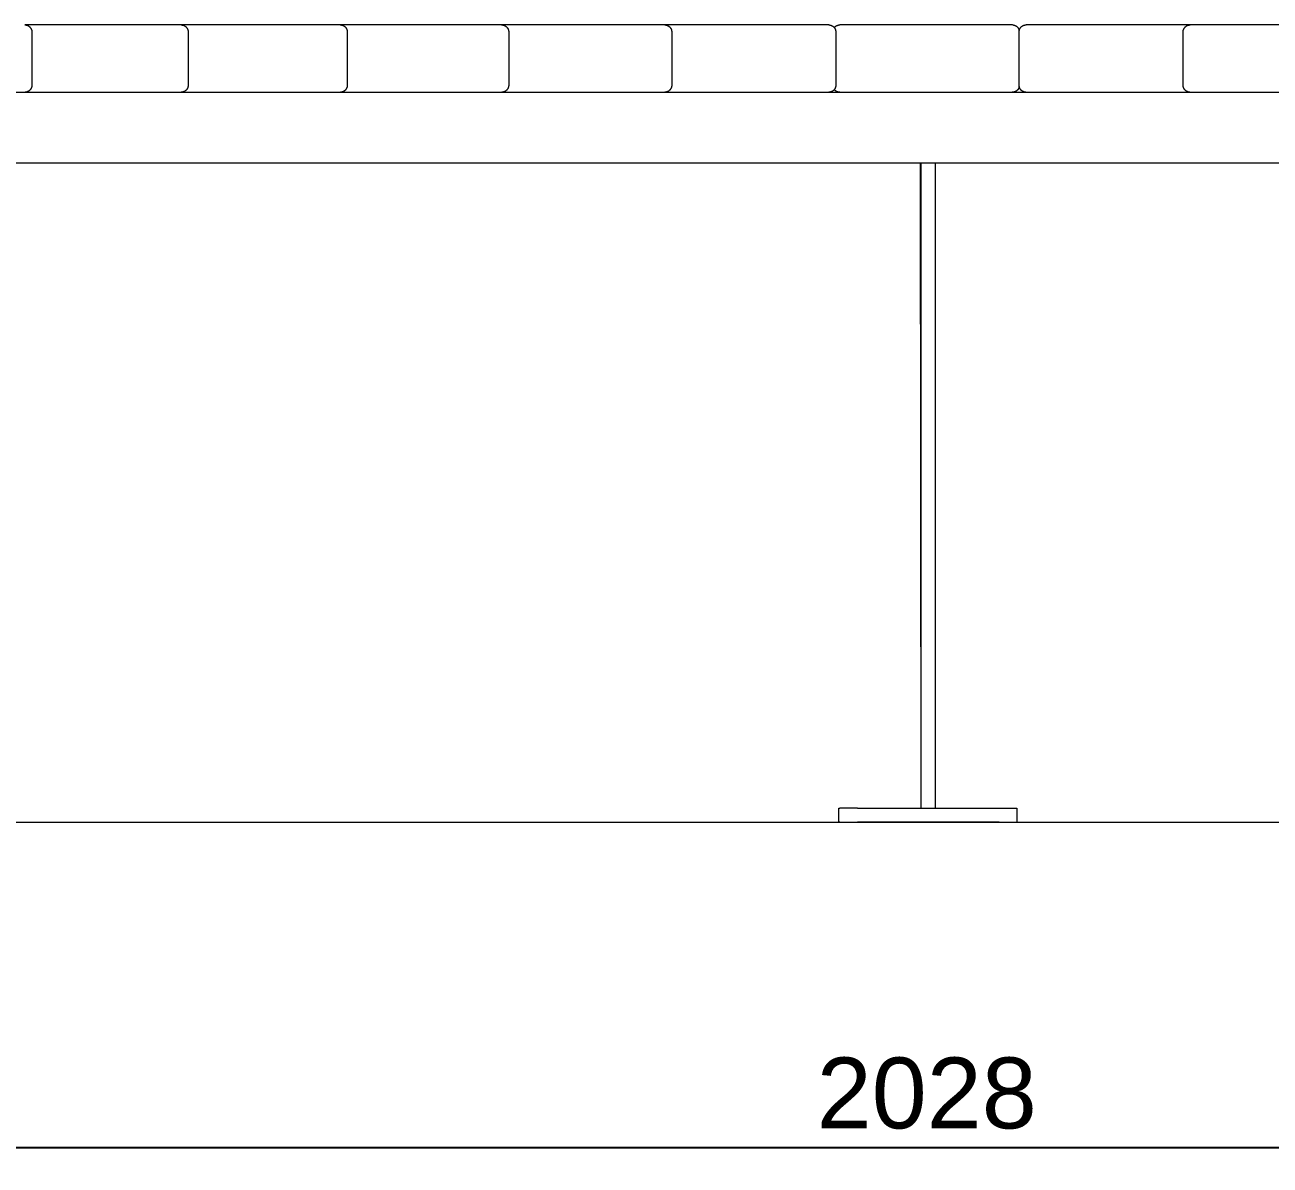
# Model space of a CAD drawing. Header units: millimetres. Extents: x -427 to 4679, y -324 to 2971.
# Drawn here: x 288 to 991, y 2327 to 2971 of the extents above; entities that cross this region are included whole.
import ezdxf

# ---------------------------------------------------------------- set-up
doc = ezdxf.new("R2010")
doc.units = ezdxf.units.MM
doc.layers.add('ZANO_R', color=7, linetype='Continuous', lineweight=0)
doc.layers.add('ZANO_W', color=1, linetype='Continuous', lineweight=0)
doc.styles.add('Arial', font='arial.ttf')
doc.styles.get("Standard").update_dxf_attribs({"font": 'ARIALUNI.TTF'})
doc.dimstyles.new('pl i ang', dxfattribs={"dimtxt": 50, "dimasz": 50, "dimexe": 1.25, "dimexo": 0.625, "dimgap": 10, "dimtad": 1, "dimtoh": 1, "dimtxsty": 'Standard', "dimcen": 2.5, "dimclrd": 1, "dimclre": 1, "dimclrt": 1, "dimadec": 0, "dimazin": 0, "dimtfac": 1, "dimtmove": 0, "dimatfit": 3, "dimfxl": 1, "dimarcsym": 1})

# ---------------------------------------------------------------- blocks, each defined once
blk = doc.blocks.new('*D485')
at = {"layer": 'ZANO_W', "color": 1, "lineweight": -2}
for p, q in [((-216.66, 2510.74), (-216.66, 2327.24)), ((1811.27, 2510.74), (1811.27, 2327.24)), ((-176.66, 2337.24), (1771.27, 2337.24))]:
    blk.add_line(p, q, dxfattribs=at)
at = {"layer": 'ZANO_W', "color": 1}
for points in [[(-176.66, 2343.9), (-176.66, 2330.57), (-216.66, 2337.24)], [(1771.27, 2330.57), (1771.27, 2343.9), (1811.27, 2337.24)]]:
    blk.add_solid(points, dxfattribs=at)
at = {"layer": 'ZANO_W', "color": 1, "insert": (797.31, 2367.66), "char_height": 40, "attachment_point": 5, "style": 'Arial'}
blk.add_mtext('2028', dxfattribs=at)

msp = doc.modelspace()

# ---------------------------------------------------------------- linework, layer by layer
at = {"layer": 'ZANO_R'}
for p, q in [((288.16, 2970.74), (288.29, 2970.74)), ((305.74, 2970.74), (288.26, 2970.74)), ((288.29, 2970.74), (288.43, 2970.73)), ((288.43, 2970.73), (288.57, 2970.72)), ((288.57, 2970.72), (288.7, 2970.7)), ((288.7, 2970.7), (288.84, 2970.68)), ((288.84, 2970.68), (288.97, 2970.66)), ((288.97, 2970.66), (289.1, 2970.63)), ((289.1, 2970.63), (289.24, 2970.59)), ((289.24, 2970.59), (289.37, 2970.55)), ((289.37, 2970.55), (289.5, 2970.51)), ((289.5, 2970.51), (289.62, 2970.46)), ((289.62, 2970.46), (289.75, 2970.41)), ((289.75, 2970.41), (289.87, 2970.35)), ((289.87, 2970.35), (290, 2970.29)), ((290, 2970.29), (290.12, 2970.23)), ((290.12, 2970.23), (290.23, 2970.16)), ((290.23, 2970.16), (290.35, 2970.09)), ((290.35, 2970.09), (290.46, 2970.01)), ((290.46, 2970.01), (290.57, 2969.93)), ((290.57, 2969.93), (290.68, 2969.84)), ((290.68, 2969.84), (290.78, 2969.76)), ((290.78, 2969.76), (290.89, 2969.66)), ((290.89, 2969.66), (290.98, 2969.57)), ((290.98, 2969.57), (291.08, 2969.47)), ((291.08, 2969.47), (291.17, 2969.37)), ((291.17, 2969.37), (291.26, 2969.27)), ((291.26, 2969.27), (291.34, 2969.16)), ((291.34, 2969.16), (291.42, 2969.05)), ((291.42, 2969.05), (291.5, 2968.93)), ((291.5, 2968.93), (291.57, 2968.82)), ((291.57, 2968.82), (291.64, 2968.7)), ((291.64, 2968.7), (291.71, 2968.58)), ((291.71, 2968.58), (291.77, 2968.46)), ((291.77, 2968.46), (291.82, 2968.33)), ((291.82, 2968.33), (291.88, 2968.21)), ((291.88, 2968.21), (291.93, 2968.08)), ((291.93, 2968.08), (291.97, 2967.95)), ((291.97, 2967.95), (292.01, 2967.82)), ((292.01, 2967.82), (292.04, 2967.69)), ((292.04, 2967.69), (292.07, 2967.55)), ((292.07, 2967.55), (292.1, 2967.42)), ((292.1, 2967.42), (292.12, 2967.29)), ((292.12, 2967.29), (292.14, 2967.15)), ((292.14, 2967.15), (292.15, 2967.01)), ((292.15, 2967.01), (292.15, 2966.88)), ((292.15, 2966.88), (292.16, 2966.74)), ((292.16, 2966.74), (292.16, 2936.74)), ((376.38, 2970.74), (305.74, 2970.74)), ((394.31, 2970.74), (376.38, 2970.74)), ((376.38, 2970.74), (376.51, 2970.74)), ((376.51, 2970.74), (376.65, 2970.73)), ((376.65, 2970.73), (376.79, 2970.72)), ((376.79, 2970.72), (376.92, 2970.7)), ((376.92, 2970.7), (377.06, 2970.68)), ((377.06, 2970.68), (377.19, 2970.66)), ((377.19, 2970.66), (377.32, 2970.63)), ((377.32, 2970.63), (377.46, 2970.59)), ((377.46, 2970.59), (377.59, 2970.55)), ((377.59, 2970.55), (377.72, 2970.51)), ((377.72, 2970.51), (377.84, 2970.46)), ((377.84, 2970.46), (377.97, 2970.41)), ((377.97, 2970.41), (378.09, 2970.35)), ((378.09, 2970.35), (378.22, 2970.29)), ((378.22, 2970.29), (378.34, 2970.23)), ((378.34, 2970.23), (378.45, 2970.16)), ((378.45, 2970.16), (378.57, 2970.09)), ((378.57, 2970.09), (378.68, 2970.01)), ((378.68, 2970.01), (378.79, 2969.93)), ((378.79, 2969.93), (378.9, 2969.84)), ((378.9, 2969.84), (379.01, 2969.76)), ((379.01, 2969.76), (379.11, 2969.66)), ((379.11, 2969.66), (379.2, 2969.57)), ((379.2, 2969.57), (379.3, 2969.47)), ((379.3, 2969.47), (379.39, 2969.37)), ((379.39, 2969.37), (379.48, 2969.27)), ((379.48, 2969.27), (379.56, 2969.16)), ((379.56, 2969.16), (379.64, 2969.05)), ((379.64, 2969.05), (379.72, 2968.93)), ((379.72, 2968.93), (379.79, 2968.82)), ((379.79, 2968.82), (379.86, 2968.7)), ((379.86, 2968.7), (379.93, 2968.58)), ((379.93, 2968.58), (379.99, 2968.46)), ((379.99, 2968.46), (380.05, 2968.33)), ((380.05, 2968.33), (380.1, 2968.21)), ((380.1, 2968.21), (380.15, 2968.08)), ((380.15, 2968.08), (380.19, 2967.95)), ((380.19, 2967.95), (380.23, 2967.82)), ((380.23, 2967.82), (380.26, 2967.69)), ((380.26, 2967.69), (380.29, 2967.55)), ((380.29, 2967.55), (380.32, 2967.42)), ((380.32, 2967.42), (380.34, 2967.29)), ((380.34, 2967.29), (380.36, 2967.15)), ((380.36, 2967.15), (380.37, 2967.01)), ((380.37, 2967.01), (380.37, 2966.88)), ((380.37, 2966.88), (380.38, 2966.74)), ((380.38, 2966.74), (380.38, 2936.74)), ((466.22, 2970.74), (394.31, 2970.74)), ((484.43, 2970.74), (466.22, 2970.74)), ((466.22, 2970.74), (466.35, 2970.74)), ((466.35, 2970.74), (466.49, 2970.73)), ((466.49, 2970.73), (466.63, 2970.72)), ((466.63, 2970.72), (466.76, 2970.7)), ((466.76, 2970.7), (466.9, 2970.68)), ((466.9, 2970.68), (467.03, 2970.66)), ((467.03, 2970.66), (467.16, 2970.63)), ((467.16, 2970.63), (467.3, 2970.59)), ((467.3, 2970.59), (467.43, 2970.55)), ((467.43, 2970.55), (467.56, 2970.51)), ((467.56, 2970.51), (467.68, 2970.46)), ((467.68, 2970.46), (467.81, 2970.41)), ((467.81, 2970.41), (467.93, 2970.35)), ((467.93, 2970.35), (468.06, 2970.29)), ((468.06, 2970.29), (468.18, 2970.23)), ((468.18, 2970.23), (468.3, 2970.16)), ((468.3, 2970.16), (468.41, 2970.09)), ((468.41, 2970.09), (468.52, 2970.01)), ((468.52, 2970.01), (468.63, 2969.93)), ((468.63, 2969.93), (468.74, 2969.84)), ((468.74, 2969.84), (468.85, 2969.76)), ((468.85, 2969.76), (468.95, 2969.66)), ((468.95, 2969.66), (469.05, 2969.57)), ((469.05, 2969.57), (469.14, 2969.47)), ((469.14, 2969.47), (469.23, 2969.37)), ((469.23, 2969.37), (469.32, 2969.27)), ((469.32, 2969.27), (469.4, 2969.16)), ((469.4, 2969.16), (469.48, 2969.05)), ((469.48, 2969.05), (469.56, 2968.93)), ((469.56, 2968.93), (469.63, 2968.82)), ((469.63, 2968.82), (469.7, 2968.7)), ((469.7, 2968.7), (469.77, 2968.58)), ((469.77, 2968.58), (469.83, 2968.46)), ((469.83, 2968.46), (469.89, 2968.33)), ((469.89, 2968.33), (469.94, 2968.21)), ((469.94, 2968.21), (469.99, 2968.08)), ((469.99, 2968.08), (470.03, 2967.95)), ((470.03, 2967.95), (470.07, 2967.82)), ((470.07, 2967.82), (470.1, 2967.69)), ((470.1, 2967.69), (470.13, 2967.55)), ((470.13, 2967.55), (470.16, 2967.42)), ((470.16, 2967.42), (470.18, 2967.29)), ((470.18, 2967.29), (470.2, 2967.15)), ((470.2, 2967.15), (470.21, 2967.01)), ((470.21, 2967.01), (470.21, 2966.88)), ((470.21, 2966.88), (470.22, 2966.74)), ((470.22, 2966.74), (470.22, 2936.74)), ((557.33, 2970.74), (484.43, 2970.74)), ((575.75, 2970.74), (557.33, 2970.74)), ((557.33, 2970.74), (557.47, 2970.74)), ((557.47, 2970.74), (557.6, 2970.73)), ((557.6, 2970.73), (557.74, 2970.72)), ((557.74, 2970.72), (557.88, 2970.7)), ((557.88, 2970.7), (558.01, 2970.68)), ((558.01, 2970.68), (558.15, 2970.66)), ((558.15, 2970.66), (558.28, 2970.63)), ((558.28, 2970.63), (558.41, 2970.59)), ((558.41, 2970.59), (558.54, 2970.55)), ((558.54, 2970.55), (558.67, 2970.51)), ((558.67, 2970.51), (558.8, 2970.46)), ((558.8, 2970.46), (558.93, 2970.41)), ((558.93, 2970.41), (559.05, 2970.35)), ((559.05, 2970.35), (559.17, 2970.29)), ((559.17, 2970.29), (559.29, 2970.23)), ((559.29, 2970.23), (559.41, 2970.16)), ((559.41, 2970.16), (559.53, 2970.09)), ((559.53, 2970.09), (559.64, 2970.01)), ((559.64, 2970.01), (559.75, 2969.93)), ((559.75, 2969.93), (559.86, 2969.84)), ((559.86, 2969.84), (559.96, 2969.76)), ((559.96, 2969.76), (560.06, 2969.66)), ((560.06, 2969.66), (560.16, 2969.57)), ((560.16, 2969.57), (560.26, 2969.47)), ((560.26, 2969.47), (560.35, 2969.37)), ((560.35, 2969.37), (560.43, 2969.27)), ((560.43, 2969.27), (560.52, 2969.16)), ((560.52, 2969.16), (560.6, 2969.05)), ((560.6, 2969.05), (560.68, 2968.93)), ((560.68, 2968.93), (560.75, 2968.82)), ((560.75, 2968.82), (560.82, 2968.7)), ((560.82, 2968.7), (560.88, 2968.58)), ((560.88, 2968.58), (560.94, 2968.46)), ((560.94, 2968.46), (561, 2968.33)), ((561, 2968.33), (561.05, 2968.21)), ((561.05, 2968.21), (561.1, 2968.08)), ((561.1, 2968.08), (561.14, 2967.95)), ((561.14, 2967.95), (561.18, 2967.82)), ((561.18, 2967.82), (561.22, 2967.69)), ((561.22, 2967.69), (561.25, 2967.55)), ((561.25, 2967.55), (561.27, 2967.42)), ((561.27, 2967.42), (561.29, 2967.29)), ((561.29, 2967.29), (561.31, 2967.15)), ((561.31, 2967.15), (561.32, 2967.01)), ((561.32, 2967.01), (561.33, 2966.88)), ((561.33, 2966.88), (561.33, 2966.74)), ((561.33, 2966.74), (561.33, 2936.74)), ((649.37, 2970.74), (575.75, 2970.74)), ((667.93, 2970.74), (649.37, 2970.74)), ((649.37, 2970.74), (649.51, 2970.74)), ((649.51, 2970.74), (649.65, 2970.73)), ((649.65, 2970.73), (649.78, 2970.72)), ((649.78, 2970.72), (649.92, 2970.7)), ((649.92, 2970.7), (650.05, 2970.68)), ((650.05, 2970.68), (650.19, 2970.66)), ((650.19, 2970.66), (650.32, 2970.63)), ((650.32, 2970.63), (650.45, 2970.59)), ((650.45, 2970.59), (650.58, 2970.55)), ((650.58, 2970.55), (650.71, 2970.51)), ((650.71, 2970.51), (650.84, 2970.46)), ((650.84, 2970.46), (650.97, 2970.41)), ((650.97, 2970.41), (651.09, 2970.35)), ((651.09, 2970.35), (651.21, 2970.29)), ((651.21, 2970.29), (651.33, 2970.23)), ((651.33, 2970.23), (651.45, 2970.16)), ((651.45, 2970.16), (651.57, 2970.09)), ((651.57, 2970.09), (651.68, 2970.01)), ((651.68, 2970.01), (651.79, 2969.93)), ((651.79, 2969.93), (651.9, 2969.84)), ((651.9, 2969.84), (652, 2969.76)), ((652, 2969.76), (652.1, 2969.66)), ((652.1, 2969.66), (652.2, 2969.57)), ((652.2, 2969.57), (652.3, 2969.47)), ((652.3, 2969.47), (652.39, 2969.37)), ((652.39, 2969.37), (652.48, 2969.27)), ((652.48, 2969.27), (652.56, 2969.16)), ((652.56, 2969.16), (652.64, 2969.05)), ((652.64, 2969.05), (652.72, 2968.93)), ((652.72, 2968.93), (652.79, 2968.82)), ((652.79, 2968.82), (652.86, 2968.7)), ((652.86, 2968.7), (652.92, 2968.58)), ((652.92, 2968.58), (652.98, 2968.46)), ((652.98, 2968.46), (653.04, 2968.33)), ((653.04, 2968.33), (653.09, 2968.21)), ((653.09, 2968.21), (653.14, 2968.08)), ((653.14, 2968.08), (653.19, 2967.95)), ((653.19, 2967.95), (653.22, 2967.82)), ((653.22, 2967.82), (653.26, 2967.69)), ((653.26, 2967.69), (653.29, 2967.55)), ((653.29, 2967.55), (653.31, 2967.42)), ((653.31, 2967.42), (653.34, 2967.29)), ((653.34, 2967.29), (653.35, 2967.15)), ((653.35, 2967.15), (653.36, 2967.01)), ((653.36, 2967.01), (653.37, 2966.88)), ((653.37, 2966.88), (653.37, 2966.74)), ((653.37, 2966.74), (653.37, 2936.74)), ((741.99, 2970.74), (667.93, 2970.74)), ((741.99, 2970.74), (742.12, 2970.74)), ((742.12, 2970.74), (742.26, 2970.73)), ((742.26, 2970.73), (742.39, 2970.72)), ((742.39, 2970.72), (742.53, 2970.7)), ((742.53, 2970.7), (742.66, 2970.68)), ((742.66, 2970.68), (742.8, 2970.66)), ((742.8, 2970.66), (742.93, 2970.63)), ((742.93, 2970.63), (743.06, 2970.59)), ((743.06, 2970.59), (743.2, 2970.55)), ((743.2, 2970.55), (743.32, 2970.51)), ((743.32, 2970.51), (743.45, 2970.46)), ((743.45, 2970.46), (743.58, 2970.41)), ((743.58, 2970.41), (743.7, 2970.35)), ((743.7, 2970.35), (743.83, 2970.29)), ((743.83, 2970.29), (743.95, 2970.23)), ((743.95, 2970.23), (744.06, 2970.16)), ((744.06, 2970.16), (744.18, 2970.09)), ((744.18, 2970.09), (744.29, 2970.01)), ((744.29, 2970.01), (744.4, 2969.93)), ((744.4, 2969.93), (744.51, 2969.84)), ((744.51, 2969.84), (744.61, 2969.76)), ((744.61, 2969.76), (744.72, 2969.66)), ((744.72, 2969.66), (744.81, 2969.57)), ((744.81, 2969.57), (744.91, 2969.47)), ((744.91, 2969.47), (745, 2969.37)), ((745, 2969.37), (745.09, 2969.27)), ((745.09, 2969.27), (745.17, 2969.16)), ((745.12, 2969.22), (745.21, 2969.33)), ((745.17, 2969.16), (745.25, 2969.05)), ((745.21, 2969.33), (745.3, 2969.43)), ((745.25, 2969.05), (745.33, 2968.93)), ((745.3, 2969.43), (745.4, 2969.53)), ((745.33, 2968.93), (745.4, 2968.82)), ((745.4, 2969.53), (745.5, 2969.63)), ((745.4, 2968.82), (745.47, 2968.7)), ((745.47, 2968.7), (745.54, 2968.58)), ((745.5, 2969.63), (745.6, 2969.72)), ((745.54, 2968.58), (745.6, 2968.46)), ((745.6, 2969.72), (745.7, 2969.82)), ((745.6, 2968.46), (745.65, 2968.33)), ((745.65, 2968.33), (745.71, 2968.21)), ((745.7, 2969.82), (745.81, 2969.9)), ((745.71, 2968.21), (745.75, 2968.08)), ((745.75, 2968.08), (745.8, 2967.95)), ((745.8, 2967.95), (745.84, 2967.82)), ((745.81, 2969.9), (745.92, 2969.99)), ((745.84, 2967.82), (745.87, 2967.69)), ((745.87, 2967.69), (745.9, 2967.55)), ((745.9, 2967.55), (745.93, 2967.42)), ((745.92, 2969.99), (746.04, 2970.06)), ((745.93, 2967.42), (745.95, 2967.29)), ((745.95, 2967.29), (745.96, 2967.15)), ((745.96, 2967.15), (745.98, 2967.01)), ((745.98, 2967.01), (745.98, 2966.88)), ((745.98, 2966.88), (745.99, 2966.74)), ((745.99, 2966.74), (745.99, 2936.74)), ((746.04, 2970.06), (746.15, 2970.14)), ((746.15, 2970.14), (746.27, 2970.21)), ((746.27, 2970.21), (746.39, 2970.28)), ((746.39, 2970.28), (746.52, 2970.34)), ((746.52, 2970.34), (746.64, 2970.4)), ((746.64, 2970.4), (746.77, 2970.45)), ((746.77, 2970.45), (746.9, 2970.5)), ((746.9, 2970.5), (747.03, 2970.55)), ((747.03, 2970.55), (747.17, 2970.59)), ((747.17, 2970.59), (747.3, 2970.62)), ((747.3, 2970.62), (747.44, 2970.65)), ((747.44, 2970.65), (747.57, 2970.68)), ((747.57, 2970.68), (747.71, 2970.7)), ((747.71, 2970.7), (747.85, 2970.72)), ((747.85, 2970.72), (747.98, 2970.73)), ((747.98, 2970.73), (748.12, 2970.74)), ((748.12, 2970.74), (748.26, 2970.74)), ((760.61, 2970.74), (748.26, 2970.74)), ((834.81, 2970.74), (760.61, 2970.74)), ((845.62, 2970.74), (834.81, 2970.74)), ((845.74, 2970.74), (845.62, 2970.74)), ((845.86, 2970.73), (845.99, 2970.72)), ((845.99, 2970.72), (846.13, 2970.71)), ((846.13, 2970.71), (846.26, 2970.69)), ((846.26, 2970.69), (846.4, 2970.66)), ((846.4, 2970.66), (846.53, 2970.64)), ((846.53, 2970.64), (846.66, 2970.6)), ((846.66, 2970.6), (846.79, 2970.56)), ((846.79, 2970.56), (846.92, 2970.52)), ((846.92, 2970.52), (847.05, 2970.48)), ((847.05, 2970.48), (847.18, 2970.42)), ((847.18, 2970.42), (847.3, 2970.37)), ((847.3, 2970.37), (847.42, 2970.31)), ((847.42, 2970.31), (847.54, 2970.25)), ((847.54, 2970.25), (847.66, 2970.18)), ((847.66, 2970.18), (847.78, 2970.11)), ((847.78, 2970.11), (847.89, 2970.03)), ((847.89, 2970.03), (848, 2969.95)), ((848, 2969.95), (848.11, 2969.87)), ((848.11, 2969.87), (848.22, 2969.78)), ((848.22, 2969.78), (848.32, 2969.69)), ((848.32, 2969.69), (848.42, 2969.6)), ((848.42, 2969.6), (848.51, 2969.5)), ((848.51, 2969.5), (848.61, 2969.4)), ((848.61, 2969.4), (848.69, 2969.3)), ((848.69, 2969.3), (848.78, 2969.19)), ((848.78, 2969.19), (848.86, 2969.08)), ((848.86, 2969.08), (848.94, 2968.97)), ((848.94, 2968.97), (849.01, 2968.85)), ((849.01, 2968.85), (849.08, 2968.74)), ((849.08, 2968.74), (849.15, 2968.62)), ((849.15, 2968.62), (849.21, 2968.5)), ((849.21, 2968.5), (849.27, 2968.37)), ((849.27, 2968.37), (849.32, 2968.25)), ((849.32, 2968.25), (849.37, 2968.12)), ((849.37, 2968.12), (849.42, 2967.99)), ((849.42, 2967.99), (849.46, 2967.86)), ((849.43, 2966.88), (849.44, 2967.01)), ((849.43, 2966.74), (849.43, 2966.88)), ((849.43, 2936.74), (849.43, 2966.74)), ((849.44, 2967.01), (849.45, 2967.15)), ((849.45, 2967.15), (849.47, 2967.29)), ((849.46, 2967.86), (849.49, 2967.73)), ((849.47, 2967.29), (849.49, 2967.42)), ((849.49, 2967.73), (849.52, 2967.6)), ((849.49, 2967.42), (849.52, 2967.55)), ((849.52, 2967.55), (849.55, 2967.69)), ((849.55, 2967.69), (849.58, 2967.82)), ((849.58, 2967.82), (849.62, 2967.95)), ((849.62, 2967.95), (849.66, 2968.08)), ((849.66, 2968.08), (849.71, 2968.21)), ((849.71, 2968.21), (849.76, 2968.33)), ((849.76, 2968.33), (849.82, 2968.46)), ((849.82, 2968.46), (849.88, 2968.58)), ((849.88, 2968.58), (849.95, 2968.7)), ((849.95, 2968.7), (850.01, 2968.82)), ((850.01, 2968.82), (850.09, 2968.93)), ((850.09, 2968.93), (850.16, 2969.05)), ((850.16, 2969.05), (850.24, 2969.16)), ((850.24, 2969.16), (850.33, 2969.27)), ((850.33, 2969.27), (850.42, 2969.37)), ((850.42, 2969.37), (850.51, 2969.47)), ((850.51, 2969.47), (850.6, 2969.57)), ((850.6, 2969.57), (850.7, 2969.66)), ((850.7, 2969.66), (850.8, 2969.76)), ((850.8, 2969.76), (850.91, 2969.84)), ((850.91, 2969.84), (851.02, 2969.93)), ((851.02, 2969.93), (851.13, 2970.01)), ((851.13, 2970.01), (851.24, 2970.09)), ((851.24, 2970.09), (851.35, 2970.16)), ((851.35, 2970.16), (851.47, 2970.23)), ((851.47, 2970.23), (851.59, 2970.29)), ((851.59, 2970.29), (851.71, 2970.35)), ((851.71, 2970.35), (851.84, 2970.41)), ((851.84, 2970.41), (851.96, 2970.46)), ((851.96, 2970.46), (852.09, 2970.51)), ((852.09, 2970.51), (852.22, 2970.55)), ((852.22, 2970.55), (852.35, 2970.59)), ((852.35, 2970.59), (852.48, 2970.63)), ((852.48, 2970.63), (852.62, 2970.66)), ((852.62, 2970.66), (852.75, 2970.68)), ((852.75, 2970.68), (852.89, 2970.7)), ((852.89, 2970.7), (853.02, 2970.72)), ((853.02, 2970.72), (853.16, 2970.73)), ((853.16, 2970.73), (853.3, 2970.74)), ((853.3, 2970.74), (853.43, 2970.74)), ((927.5, 2970.74), (853.43, 2970.74)), ((946.05, 2970.74), (927.5, 2970.74)), ((942.05, 2967.01), (942.07, 2967.15)), ((942.05, 2966.88), (942.05, 2967.01)), ((942.05, 2966.74), (942.05, 2966.88)), ((942.05, 2936.74), (942.05, 2966.74)), ((942.07, 2967.15), (942.08, 2967.29)), ((942.08, 2967.29), (942.1, 2967.42)), ((942.1, 2967.42), (942.13, 2967.55)), ((942.13, 2967.55), (942.16, 2967.69)), ((942.16, 2967.69), (942.19, 2967.82)), ((942.19, 2967.82), (942.23, 2967.95)), ((942.23, 2967.95), (942.28, 2968.08)), ((942.28, 2968.08), (942.32, 2968.21)), ((942.32, 2968.21), (942.38, 2968.33)), ((942.38, 2968.33), (942.43, 2968.46)), ((942.43, 2968.46), (942.49, 2968.58)), ((942.49, 2968.58), (942.56, 2968.7)), ((942.56, 2968.7), (942.63, 2968.82)), ((942.63, 2968.82), (942.7, 2968.93)), ((942.7, 2968.93), (942.78, 2969.05)), ((942.78, 2969.05), (942.86, 2969.16)), ((942.86, 2969.16), (942.94, 2969.27)), ((942.94, 2969.27), (943.03, 2969.37)), ((943.03, 2969.37), (943.12, 2969.47)), ((943.12, 2969.47), (943.22, 2969.57)), ((943.22, 2969.57), (943.31, 2969.66)), ((943.31, 2969.66), (943.42, 2969.76)), ((943.42, 2969.76), (943.52, 2969.84)), ((943.52, 2969.84), (943.63, 2969.93)), ((943.63, 2969.93), (943.74, 2970.01)), ((943.74, 2970.01), (943.85, 2970.09)), ((943.85, 2970.09), (943.97, 2970.16)), ((943.97, 2970.16), (944.08, 2970.23)), ((944.08, 2970.23), (944.2, 2970.29)), ((944.2, 2970.29), (944.33, 2970.35)), ((944.33, 2970.35), (944.45, 2970.41)), ((944.45, 2970.41), (944.58, 2970.46)), ((944.58, 2970.46), (944.71, 2970.51)), ((944.71, 2970.51), (944.84, 2970.55)), ((944.84, 2970.55), (944.97, 2970.59)), ((944.97, 2970.59), (945.1, 2970.63)), ((945.1, 2970.63), (945.23, 2970.66)), ((945.23, 2970.66), (945.37, 2970.68)), ((945.37, 2970.68), (945.5, 2970.7)), ((945.5, 2970.7), (945.64, 2970.72)), ((945.64, 2970.72), (945.77, 2970.73)), ((945.77, 2970.73), (945.91, 2970.74)), ((945.91, 2970.74), (946.05, 2970.74)), ((1019.7, 2970.74), (946.05, 2970.74)), ((51.45, 2932.74), (1545.45, 2932.74)), ((288.41, 2932.75), (288.27, 2932.74)), ((288.55, 2932.76), (288.41, 2932.75)), ((288.68, 2932.78), (288.55, 2932.76)), ((288.82, 2932.8), (288.68, 2932.78)), ((288.95, 2932.82), (288.82, 2932.8)), ((289.09, 2932.85), (288.95, 2932.82)), ((289.22, 2932.89), (289.09, 2932.85)), ((289.35, 2932.92), (289.22, 2932.89)), ((289.48, 2932.97), (289.35, 2932.92)), ((289.61, 2933.01), (289.48, 2932.97)), ((289.74, 2933.07), (289.61, 2933.01)), ((289.86, 2933.12), (289.74, 2933.07)), ((289.98, 2933.18), (289.86, 2933.12)), ((290.11, 2933.25), (289.98, 2933.18)), ((290.22, 2933.32), (290.11, 2933.25)), ((290.34, 2933.39), (290.22, 2933.32)), ((290.45, 2933.47), (290.34, 2933.39)), ((290.56, 2933.55), (290.45, 2933.47)), ((290.67, 2933.63), (290.56, 2933.55)), ((290.78, 2933.72), (290.67, 2933.63)), ((290.88, 2933.81), (290.78, 2933.72)), ((290.98, 2933.91), (290.88, 2933.81)), ((291.07, 2934), (290.98, 2933.91)), ((291.17, 2934.11), (291.07, 2934)), ((291.25, 2934.21), (291.17, 2934.11)), ((291.34, 2934.32), (291.25, 2934.21)), ((291.42, 2934.43), (291.34, 2934.32)), ((291.5, 2934.54), (291.42, 2934.43)), ((291.57, 2934.66), (291.5, 2934.54)), ((291.64, 2934.78), (291.57, 2934.66)), ((291.71, 2934.9), (291.64, 2934.78)), ((291.77, 2935.02), (291.71, 2934.9)), ((291.82, 2935.14), (291.77, 2935.02)), ((291.88, 2935.27), (291.82, 2935.14)), ((291.92, 2935.4), (291.88, 2935.27)), ((291.97, 2935.53), (291.92, 2935.4)), ((292.01, 2935.66), (291.97, 2935.53)), ((292.04, 2935.79), (292.01, 2935.66)), ((292.07, 2935.92), (292.04, 2935.79)), ((292.1, 2936.06), (292.07, 2935.92)), ((292.12, 2936.19), (292.1, 2936.06)), ((292.14, 2936.33), (292.12, 2936.19)), ((292.15, 2936.47), (292.14, 2936.33)), ((292.16, 2936.74), (292.15, 2936.6)), ((292.15, 2936.6), (292.15, 2936.47)), ((376.63, 2932.75), (376.5, 2932.74)), ((376.77, 2932.76), (376.63, 2932.75)), ((376.9, 2932.78), (376.77, 2932.76)), ((377.04, 2932.8), (376.9, 2932.78)), ((377.17, 2932.82), (377.04, 2932.8)), ((377.31, 2932.85), (377.17, 2932.82)), ((377.44, 2932.89), (377.31, 2932.85)), ((377.57, 2932.92), (377.44, 2932.89)), ((377.7, 2932.97), (377.57, 2932.92)), ((377.83, 2933.01), (377.7, 2932.97)), ((377.96, 2933.07), (377.83, 2933.01)), ((378.08, 2933.12), (377.96, 2933.07)), ((378.21, 2933.18), (378.08, 2933.12)), ((378.33, 2933.25), (378.21, 2933.18)), ((378.44, 2933.32), (378.33, 2933.25)), ((378.56, 2933.39), (378.44, 2933.32)), ((378.67, 2933.47), (378.56, 2933.39)), ((378.78, 2933.55), (378.67, 2933.47)), ((378.89, 2933.63), (378.78, 2933.55)), ((379, 2933.72), (378.89, 2933.63)), ((379.1, 2933.81), (379, 2933.72)), ((379.2, 2933.91), (379.1, 2933.81)), ((379.29, 2934), (379.2, 2933.91)), ((379.39, 2934.11), (379.29, 2934)), ((379.47, 2934.21), (379.39, 2934.11)), ((379.56, 2934.32), (379.47, 2934.21)), ((379.64, 2934.43), (379.56, 2934.32)), ((379.72, 2934.54), (379.64, 2934.43)), ((379.79, 2934.66), (379.72, 2934.54)), ((379.86, 2934.78), (379.79, 2934.66)), ((379.93, 2934.9), (379.86, 2934.78)), ((379.99, 2935.02), (379.93, 2934.9)), ((380.04, 2935.14), (379.99, 2935.02)), ((380.1, 2935.27), (380.04, 2935.14)), ((380.14, 2935.4), (380.1, 2935.27)), ((380.19, 2935.53), (380.14, 2935.4)), ((380.23, 2935.66), (380.19, 2935.53)), ((380.26, 2935.79), (380.23, 2935.66)), ((380.29, 2935.92), (380.26, 2935.79)), ((380.32, 2936.06), (380.29, 2935.92)), ((380.34, 2936.19), (380.32, 2936.06)), ((380.36, 2936.33), (380.34, 2936.19)), ((380.37, 2936.47), (380.36, 2936.33)), ((380.38, 2936.74), (380.37, 2936.6)), ((380.37, 2936.6), (380.37, 2936.47)), ((466.47, 2932.75), (466.34, 2932.74)), ((466.61, 2932.76), (466.47, 2932.75)), ((466.74, 2932.78), (466.61, 2932.76)), ((466.88, 2932.8), (466.74, 2932.78)), ((467.01, 2932.82), (466.88, 2932.8)), ((467.15, 2932.85), (467.01, 2932.82)), ((467.28, 2932.89), (467.15, 2932.85)), ((467.41, 2932.92), (467.28, 2932.89)), ((467.54, 2932.97), (467.41, 2932.92)), ((467.67, 2933.01), (467.54, 2932.97)), ((467.8, 2933.07), (467.67, 2933.01)), ((467.92, 2933.12), (467.8, 2933.07)), ((468.05, 2933.18), (467.92, 2933.12)), ((468.17, 2933.25), (468.05, 2933.18)), ((468.28, 2933.32), (468.17, 2933.25)), ((468.4, 2933.39), (468.28, 2933.32)), ((468.51, 2933.47), (468.4, 2933.39)), ((468.63, 2933.55), (468.51, 2933.47)), ((468.73, 2933.63), (468.63, 2933.55)), ((468.84, 2933.72), (468.73, 2933.63)), ((468.94, 2933.81), (468.84, 2933.72)), ((469.04, 2933.91), (468.94, 2933.81)), ((469.13, 2934), (469.04, 2933.91)), ((469.23, 2934.11), (469.13, 2934)), ((469.31, 2934.21), (469.23, 2934.11)), ((469.4, 2934.32), (469.31, 2934.21)), ((469.48, 2934.43), (469.4, 2934.32)), ((469.56, 2934.54), (469.48, 2934.43)), ((469.63, 2934.66), (469.56, 2934.54)), ((469.7, 2934.78), (469.63, 2934.66)), ((469.77, 2934.9), (469.7, 2934.78)), ((469.83, 2935.02), (469.77, 2934.9)), ((469.88, 2935.14), (469.83, 2935.02)), ((469.94, 2935.27), (469.88, 2935.14)), ((469.98, 2935.4), (469.94, 2935.27)), ((470.03, 2935.53), (469.98, 2935.4)), ((470.07, 2935.66), (470.03, 2935.53)), ((470.1, 2935.79), (470.07, 2935.66)), ((470.13, 2935.92), (470.1, 2935.79)), ((470.16, 2936.06), (470.13, 2935.92)), ((470.18, 2936.19), (470.16, 2936.06)), ((470.2, 2936.33), (470.18, 2936.19)), ((470.21, 2936.47), (470.2, 2936.33)), ((470.22, 2936.74), (470.21, 2936.6)), ((470.21, 2936.6), (470.21, 2936.47)), ((557.59, 2932.75), (557.45, 2932.74)), ((557.72, 2932.76), (557.59, 2932.75)), ((557.86, 2932.78), (557.72, 2932.76)), ((558, 2932.8), (557.86, 2932.78)), ((558.13, 2932.82), (558, 2932.8)), ((558.26, 2932.85), (558.13, 2932.82)), ((558.4, 2932.89), (558.26, 2932.85)), ((558.53, 2932.92), (558.4, 2932.89)), ((558.66, 2932.97), (558.53, 2932.92)), ((558.79, 2933.01), (558.66, 2932.97)), ((558.91, 2933.07), (558.79, 2933.01)), ((559.04, 2933.12), (558.91, 2933.07)), ((559.16, 2933.18), (559.04, 2933.12)), ((559.28, 2933.25), (559.16, 2933.18)), ((559.4, 2933.32), (559.28, 2933.25)), ((559.52, 2933.39), (559.4, 2933.32)), ((559.63, 2933.47), (559.52, 2933.39)), ((559.74, 2933.55), (559.63, 2933.47)), ((559.85, 2933.63), (559.74, 2933.55)), ((559.95, 2933.72), (559.85, 2933.63)), ((560.06, 2933.81), (559.95, 2933.72)), ((560.15, 2933.91), (560.06, 2933.81)), ((560.25, 2934), (560.15, 2933.91)), ((560.34, 2934.11), (560.25, 2934)), ((560.43, 2934.21), (560.34, 2934.11)), ((560.51, 2934.32), (560.43, 2934.21)), ((560.6, 2934.43), (560.51, 2934.32)), ((560.67, 2934.54), (560.6, 2934.43)), ((560.75, 2934.66), (560.67, 2934.54)), ((560.82, 2934.78), (560.75, 2934.66)), ((560.88, 2934.9), (560.82, 2934.78)), ((560.94, 2935.02), (560.88, 2934.9)), ((561, 2935.14), (560.94, 2935.02)), ((561.05, 2935.27), (561, 2935.14)), ((561.1, 2935.4), (561.05, 2935.27)), ((561.14, 2935.53), (561.1, 2935.4)), ((561.18, 2935.66), (561.14, 2935.53)), ((561.22, 2935.79), (561.18, 2935.66)), ((561.25, 2935.92), (561.22, 2935.79)), ((561.27, 2936.06), (561.25, 2935.92)), ((561.29, 2936.19), (561.27, 2936.06)), ((561.31, 2936.33), (561.29, 2936.19)), ((561.32, 2936.47), (561.31, 2936.33)), ((561.33, 2936.6), (561.32, 2936.47)), ((561.33, 2936.74), (561.33, 2936.6)), ((649.63, 2932.75), (649.49, 2932.74)), ((649.76, 2932.76), (649.63, 2932.75)), ((649.9, 2932.78), (649.76, 2932.76)), ((650.04, 2932.8), (649.9, 2932.78)), ((650.17, 2932.82), (650.04, 2932.8)), ((650.3, 2932.85), (650.17, 2932.82)), ((650.44, 2932.89), (650.3, 2932.85)), ((650.57, 2932.92), (650.44, 2932.89)), ((650.7, 2932.97), (650.57, 2932.92)), ((650.83, 2933.01), (650.7, 2932.97)), ((650.95, 2933.07), (650.83, 2933.01)), ((651.08, 2933.12), (650.95, 2933.07)), ((651.2, 2933.18), (651.08, 2933.12)), ((651.32, 2933.25), (651.2, 2933.18)), ((651.44, 2933.32), (651.32, 2933.25)), ((651.56, 2933.39), (651.44, 2933.32)), ((651.67, 2933.47), (651.56, 2933.39)), ((651.78, 2933.55), (651.67, 2933.47)), ((651.89, 2933.63), (651.78, 2933.55)), ((651.99, 2933.72), (651.89, 2933.63)), ((652.1, 2933.81), (651.99, 2933.72)), ((652.19, 2933.91), (652.1, 2933.81)), ((652.29, 2934), (652.19, 2933.91)), ((652.38, 2934.11), (652.29, 2934)), ((652.47, 2934.21), (652.38, 2934.11)), ((652.56, 2934.32), (652.47, 2934.21)), ((652.64, 2934.43), (652.56, 2934.32)), ((652.71, 2934.54), (652.64, 2934.43)), ((652.79, 2934.66), (652.71, 2934.54)), ((652.86, 2934.78), (652.79, 2934.66)), ((652.92, 2934.9), (652.86, 2934.78)), ((652.98, 2935.02), (652.92, 2934.9)), ((653.04, 2935.14), (652.98, 2935.02)), ((653.09, 2935.27), (653.04, 2935.14)), ((653.14, 2935.4), (653.09, 2935.27)), ((653.18, 2935.53), (653.14, 2935.4)), ((653.22, 2935.66), (653.18, 2935.53)), ((653.26, 2935.79), (653.22, 2935.66)), ((653.29, 2935.92), (653.26, 2935.79)), ((653.31, 2936.06), (653.29, 2935.92)), ((653.34, 2936.19), (653.31, 2936.06)), ((653.35, 2936.33), (653.34, 2936.19)), ((653.36, 2936.47), (653.35, 2936.33)), ((653.37, 2936.6), (653.36, 2936.47)), ((653.37, 2936.74), (653.37, 2936.6)), ((742.24, 2932.75), (742.1, 2932.74)), ((742.38, 2932.76), (742.24, 2932.75)), ((742.51, 2932.78), (742.38, 2932.76)), ((742.65, 2932.8), (742.51, 2932.78)), ((742.78, 2932.82), (742.65, 2932.8)), ((742.92, 2932.85), (742.78, 2932.82)), ((743.05, 2932.89), (742.92, 2932.85)), ((743.18, 2932.92), (743.05, 2932.89)), ((743.31, 2932.97), (743.18, 2932.92)), ((743.44, 2933.01), (743.31, 2932.97)), ((743.57, 2933.07), (743.44, 2933.01)), ((743.69, 2933.12), (743.57, 2933.07)), ((743.81, 2933.18), (743.69, 2933.12)), ((743.93, 2933.25), (743.81, 2933.18)), ((744.05, 2933.32), (743.93, 2933.25)), ((744.17, 2933.39), (744.05, 2933.32)), ((744.28, 2933.47), (744.17, 2933.39)), ((744.39, 2933.55), (744.28, 2933.47)), ((744.5, 2933.63), (744.39, 2933.55)), ((744.61, 2933.72), (744.5, 2933.63)), ((744.71, 2933.81), (744.61, 2933.72)), ((744.81, 2933.91), (744.71, 2933.81)), ((744.9, 2934), (744.81, 2933.91)), ((744.99, 2934.11), (744.9, 2934)), ((745.08, 2934.21), (744.99, 2934.11)), ((745.17, 2934.32), (745.08, 2934.21)), ((745.21, 2934.15), (745.12, 2934.26)), ((745.25, 2934.43), (745.17, 2934.32)), ((745.3, 2934.05), (745.21, 2934.15)), ((745.33, 2934.54), (745.25, 2934.43)), ((745.4, 2933.95), (745.3, 2934.05)), ((745.4, 2934.66), (745.33, 2934.54)), ((745.47, 2934.78), (745.4, 2934.66)), ((745.5, 2933.85), (745.4, 2933.95)), ((745.53, 2934.9), (745.47, 2934.78)), ((745.6, 2933.76), (745.5, 2933.85)), ((745.6, 2935.02), (745.53, 2934.9)), ((745.65, 2935.14), (745.6, 2935.02)), ((745.7, 2933.67), (745.6, 2933.76)), ((745.7, 2935.27), (745.65, 2935.14)), ((745.75, 2935.4), (745.7, 2935.27)), ((745.81, 2933.58), (745.7, 2933.67)), ((745.8, 2935.53), (745.75, 2935.4)), ((745.84, 2935.66), (745.8, 2935.53)), ((745.92, 2933.5), (745.81, 2933.58)), ((745.87, 2935.79), (745.84, 2935.66)), ((745.9, 2935.92), (745.87, 2935.79)), ((745.93, 2936.06), (745.9, 2935.92)), ((746.04, 2933.42), (745.92, 2933.5)), ((745.95, 2936.19), (745.93, 2936.06)), ((745.96, 2936.33), (745.95, 2936.19)), ((745.98, 2936.47), (745.96, 2936.33)), ((745.99, 2936.74), (745.98, 2936.6)), ((745.98, 2936.6), (745.98, 2936.47)), ((746.15, 2933.34), (746.04, 2933.42)), ((746.27, 2933.27), (746.15, 2933.34)), ((746.39, 2933.2), (746.27, 2933.27)), ((746.52, 2933.14), (746.39, 2933.2)), ((746.64, 2933.08), (746.52, 2933.14)), ((746.77, 2933.03), (746.64, 2933.08)), ((746.9, 2932.98), (746.77, 2933.03)), ((747.03, 2932.93), (746.9, 2932.98)), ((747.17, 2932.89), (747.03, 2932.93)), ((747.3, 2932.86), (747.17, 2932.89)), ((747.44, 2932.83), (747.3, 2932.86)), ((747.57, 2932.8), (747.44, 2932.83)), ((747.71, 2932.78), (747.57, 2932.8)), ((747.85, 2932.76), (747.71, 2932.78)), ((747.98, 2932.75), (747.85, 2932.76)), ((748.12, 2932.74), (747.98, 2932.75)), ((748.26, 2932.74), (748.12, 2932.74)), ((845.76, 2932.74), (845.62, 2932.74)), ((845.9, 2932.75), (845.76, 2932.74)), ((846.03, 2932.76), (845.9, 2932.75)), ((846.17, 2932.78), (846.03, 2932.76)), ((846.31, 2932.8), (846.17, 2932.78)), ((846.45, 2932.83), (846.31, 2932.8)), ((846.58, 2932.86), (846.45, 2932.83)), ((846.72, 2932.89), (846.58, 2932.86)), ((846.85, 2932.94), (846.72, 2932.89)), ((846.98, 2932.98), (846.85, 2932.94)), ((847.11, 2933.03), (846.98, 2932.98)), ((847.24, 2933.08), (847.11, 2933.03)), ((847.36, 2933.14), (847.24, 2933.08)), ((847.49, 2933.21), (847.36, 2933.14)), ((847.61, 2933.27), (847.49, 2933.21)), ((847.73, 2933.34), (847.61, 2933.27)), ((847.85, 2933.42), (847.73, 2933.34)), ((847.96, 2933.5), (847.85, 2933.42)), ((848.07, 2933.58), (847.96, 2933.5)), ((848.18, 2933.67), (848.07, 2933.58)), ((848.28, 2933.76), (848.18, 2933.67)), ((848.39, 2933.86), (848.28, 2933.76)), ((848.48, 2933.95), (848.39, 2933.86)), ((848.58, 2934.05), (848.48, 2933.95)), ((848.67, 2934.16), (848.58, 2934.05)), ((848.76, 2934.27), (848.67, 2934.16)), ((848.84, 2934.38), (848.76, 2934.27)), ((848.92, 2934.49), (848.84, 2934.38)), ((849, 2934.61), (848.92, 2934.49)), ((849.07, 2934.73), (849, 2934.61)), ((849.14, 2934.85), (849.07, 2934.73)), ((849.2, 2934.97), (849.14, 2934.85)), ((849.26, 2935.1), (849.2, 2934.97)), ((849.32, 2935.23), (849.26, 2935.1)), ((849.37, 2935.35), (849.32, 2935.23)), ((849.41, 2935.49), (849.37, 2935.35)), ((849.46, 2935.62), (849.41, 2935.49)), ((849.43, 2936.6), (849.43, 2936.74)), ((849.44, 2936.47), (849.43, 2936.6)), ((849.45, 2936.33), (849.44, 2936.47)), ((849.47, 2936.19), (849.45, 2936.33)), ((849.49, 2935.75), (849.46, 2935.62)), ((849.49, 2936.06), (849.47, 2936.19)), ((849.52, 2935.92), (849.49, 2936.06)), ((849.52, 2935.89), (849.49, 2935.75)), ((849.55, 2935.79), (849.52, 2935.92)), ((849.58, 2935.66), (849.55, 2935.79)), ((849.62, 2935.53), (849.58, 2935.66)), ((849.66, 2935.4), (849.62, 2935.53)), ((849.71, 2935.27), (849.66, 2935.4)), ((849.77, 2935.14), (849.71, 2935.27)), ((849.82, 2935.02), (849.77, 2935.14)), ((849.88, 2934.9), (849.82, 2935.02)), ((849.95, 2934.78), (849.88, 2934.9)), ((850.02, 2934.66), (849.95, 2934.78)), ((850.09, 2934.54), (850.02, 2934.66)), ((850.17, 2934.43), (850.09, 2934.54)), ((850.25, 2934.32), (850.17, 2934.43)), ((850.33, 2934.21), (850.25, 2934.32)), ((850.42, 2934.11), (850.33, 2934.21)), ((850.51, 2934), (850.42, 2934.11)), ((850.61, 2933.91), (850.51, 2934)), ((850.71, 2933.81), (850.61, 2933.91)), ((850.81, 2933.72), (850.71, 2933.81)), ((850.92, 2933.63), (850.81, 2933.72)), ((851.02, 2933.55), (850.92, 2933.63)), ((851.13, 2933.47), (851.02, 2933.55)), ((851.25, 2933.39), (851.13, 2933.47)), ((851.36, 2933.32), (851.25, 2933.39)), ((851.48, 2933.25), (851.36, 2933.32)), ((851.6, 2933.18), (851.48, 2933.25)), ((851.73, 2933.12), (851.6, 2933.18)), ((851.85, 2933.07), (851.73, 2933.12)), ((851.98, 2933.01), (851.85, 2933.07)), ((852.11, 2932.97), (851.98, 2933.01)), ((852.24, 2932.92), (852.11, 2932.97)), ((852.37, 2932.89), (852.24, 2932.92)), ((852.5, 2932.85), (852.37, 2932.89)), ((852.63, 2932.82), (852.5, 2932.85)), ((852.77, 2932.8), (852.63, 2932.82)), ((852.9, 2932.78), (852.77, 2932.8)), ((853.04, 2932.76), (852.9, 2932.78)), ((853.18, 2932.75), (853.04, 2932.76)), ((853.31, 2932.74), (853.18, 2932.75)), ((942.05, 2936.6), (942.05, 2936.74)), ((942.05, 2936.47), (942.05, 2936.6)), ((942.07, 2936.33), (942.05, 2936.47)), ((942.08, 2936.19), (942.07, 2936.33)), ((942.1, 2936.06), (942.08, 2936.19)), ((942.13, 2935.92), (942.1, 2936.06)), ((942.16, 2935.79), (942.13, 2935.92)), ((942.19, 2935.66), (942.16, 2935.79)), ((942.23, 2935.53), (942.19, 2935.66)), ((942.28, 2935.4), (942.23, 2935.53)), ((942.33, 2935.27), (942.28, 2935.4)), ((942.38, 2935.14), (942.33, 2935.27)), ((942.44, 2935.02), (942.38, 2935.14)), ((942.5, 2934.9), (942.44, 2935.02)), ((942.56, 2934.78), (942.5, 2934.9)), ((942.63, 2934.66), (942.56, 2934.78)), ((942.7, 2934.54), (942.63, 2934.66)), ((942.78, 2934.43), (942.7, 2934.54)), ((942.86, 2934.32), (942.78, 2934.43)), ((942.95, 2934.21), (942.86, 2934.32)), ((943.04, 2934.11), (942.95, 2934.21)), ((943.13, 2934), (943.04, 2934.11)), ((943.22, 2933.91), (943.13, 2934)), ((943.32, 2933.81), (943.22, 2933.91)), ((943.42, 2933.72), (943.32, 2933.81)), ((943.53, 2933.63), (943.42, 2933.72)), ((943.64, 2933.55), (943.53, 2933.63)), ((943.75, 2933.47), (943.64, 2933.55)), ((943.86, 2933.39), (943.75, 2933.47)), ((943.98, 2933.32), (943.86, 2933.39)), ((944.1, 2933.25), (943.98, 2933.32)), ((944.22, 2933.18), (944.1, 2933.25)), ((944.34, 2933.12), (944.22, 2933.18)), ((944.46, 2933.07), (944.34, 2933.12)), ((944.59, 2933.01), (944.46, 2933.07)), ((944.72, 2932.97), (944.59, 2933.01)), ((944.85, 2932.92), (944.72, 2932.97)), ((944.98, 2932.89), (944.85, 2932.92)), ((945.11, 2932.85), (944.98, 2932.89)), ((945.25, 2932.82), (945.11, 2932.85)), ((945.38, 2932.8), (945.25, 2932.82)), ((945.52, 2932.78), (945.38, 2932.8)), ((945.65, 2932.76), (945.52, 2932.78)), ((945.79, 2932.75), (945.65, 2932.76)), ((945.93, 2932.74), (945.79, 2932.75)), ((1545.45, 2892.74), (51.45, 2892.74)), ((793.58, 2892.74), (793.96, 2528.74)), ((794.21, 2528.74), (794.21, 2892.74)), ((802.21, 2528.74), (802.21, 2892.74)), ((747.61, 2528.74), (748.21, 2528.74)), ((747.61, 2520.74), (747.61, 2528.74)), ((758.23, 2528.74), (748.21, 2528.74)), ((758.23, 2528.74), (838.23, 2528.74)), ((838.23, 2528.74), (848.21, 2528.74)), ((848.21, 2528.74), (848.21, 2520.74)), ((748.21, 2520.74), (747.61, 2520.74)), ((748.21, 2520.74), (758.23, 2520.74)), ((838.23, 2520.74), (758.23, 2520.74)), ((838.23, 2520.74), (848.21, 2520.74))]:
    msp.add_line(p, q, dxfattribs=at)
msp.add_lwpolyline([(-427.28, 2520.74), (4514.24, 2520.74)], dxfattribs=at)

# ---------------------------------------------------------------- dimensions: what is measured, and where the dimension line sits
at = {"layer": 'ZANO_W'}
dim = msp.add_linear_dim(base=(1811.27, 2337.24), p1=(-216.66, 2520.74), p2=(1811.27, 2520.74), dimstyle='pl i ang', override={"dimtxt": 40, "dimasz": 40, "dimexe": 10, "dimexo": 10, "dimtoh": 0, "dimdec": 0, "dimtxsty": 'Arial', "dimtdec": 0, "dimtmove": 1}, dxfattribs=at)
dim.commit()
dim.dimension.update_dxf_attribs({"geometry": '*D485', "text_midpoint": (797.31, 2367.66)})

doc.saveas('drawing.dxf')
